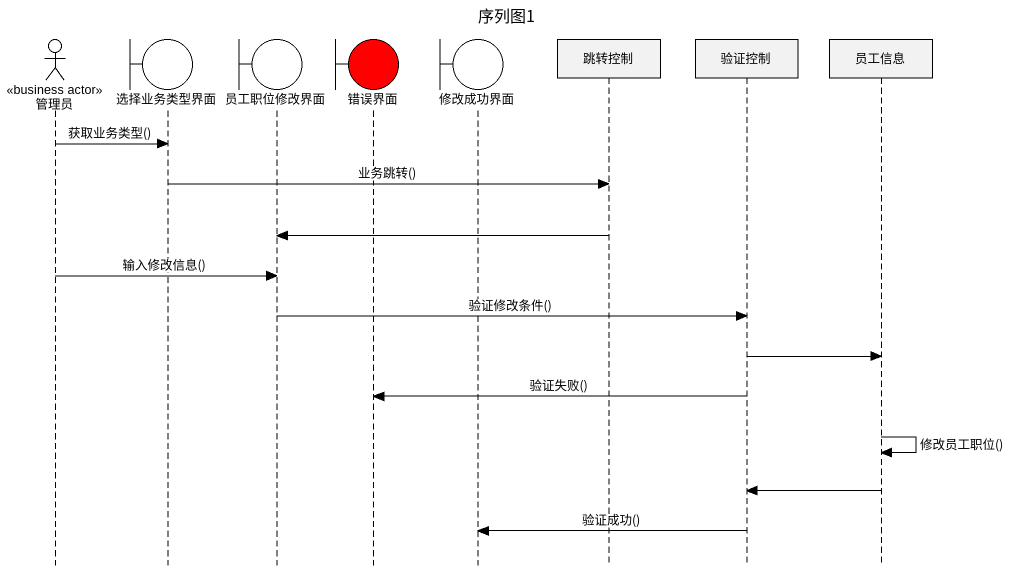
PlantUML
@startuml
title 序列图1
hide footbox
actor 管理员 <<business actor>>
boundary 选择业务类型界面
boundary 员工职位修改界面
boundary 错误界面 #FF0000
boundary 修改成功界面
participant 跳转控制
participant 验证控制
participant 员工信息

管理员 -> 选择业务类型界面 : 获取业务类型()
选择业务类型界面 -> 跳转控制 : 业务跳转()
跳转控制 -> 员工职位修改界面
管理员 -> 员工职位修改界面 : 输入修改信息()
员工职位修改界面 -> 验证控制 : 验证修改条件()
验证控制 -> 员工信息
验证控制 -> 错误界面 : 验证失败()
员工信息 -> 员工信息 : 修改员工职位()
员工信息 -> 验证控制
验证控制 -> 修改成功界面 : 验证成功()
@enduml
